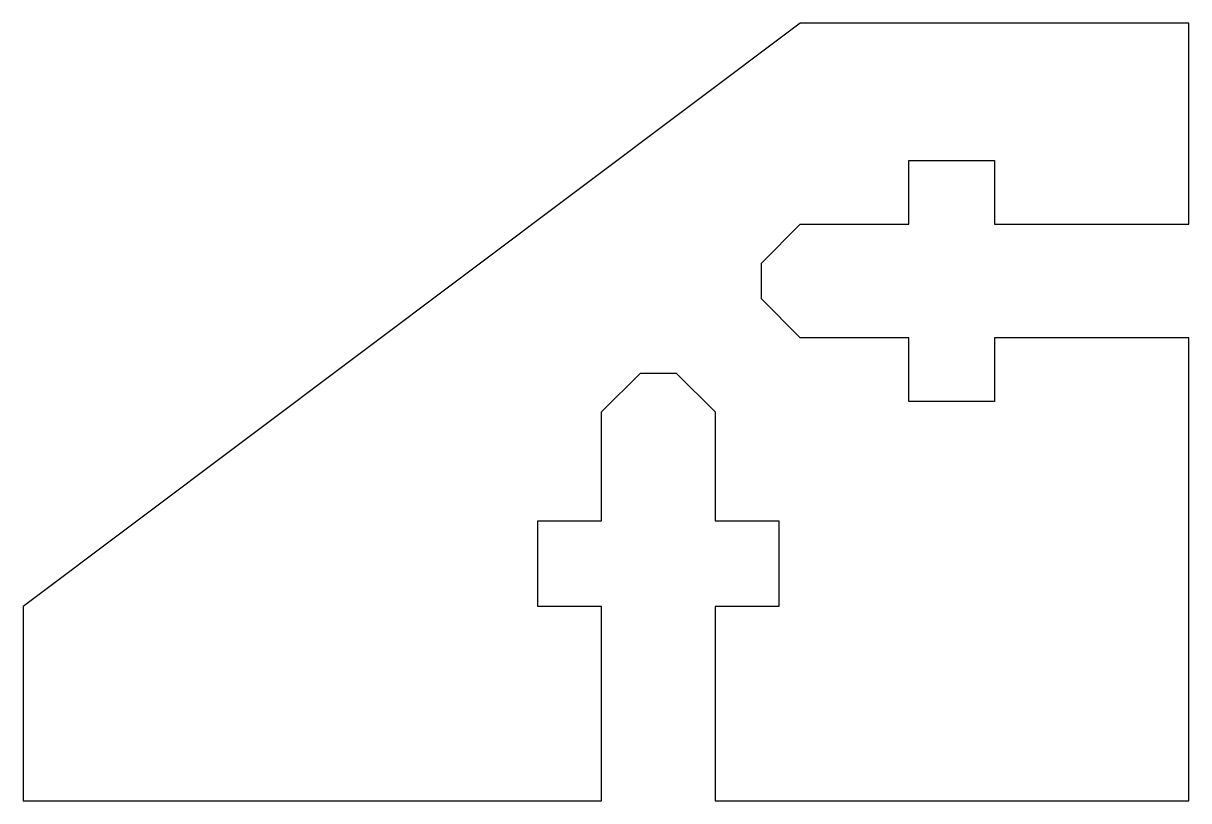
# Model space of a CAD drawing. Extents: x -1.5 to 0, y 0 to 1.
import ezdxf

# ---------------------------------------------------------------- set-up
doc = ezdxf.new("R2010")
doc.units = 0
doc.layers.get('0').update_dxf_attribs({"linetype": 'CONTINUOUS'})

msp = doc.modelspace()

# ---------------------------------------------------------------- linework, layer by layer
msp.add_lwpolyline([(-0.6096, 0.25), (-0.6096, 0), (0, 0), (0, 0.5955), (-0.25, 0.5955), (-0.25, 0.5135), (-0.36, 0.5135), (-0.36, 0.5955), (-0.5, 0.5955), (-0.55, 0.6455), (-0.55, 0.6915), (-0.5, 0.7415), (-0.36, 0.7415), (-0.36, 0.8235), (-0.25, 0.8235), (-0.25, 0.7415), (0, 0.7415), (0, 1), (-0.5, 1), (-1.5, 0.25), (-1.5, 0), (-0.7556, 0), (-0.7556, 0.25), (-0.8376, 0.25), (-0.8376, 0.36), (-0.7556, 0.36), (-0.7556, 0.5), (-0.7056, 0.55), (-0.6596, 0.55), (-0.6096, 0.5), (-0.6096, 0.36), (-0.5276, 0.36), (-0.5276, 0.25)], close=True)

doc.saveas('drawing.dxf')
